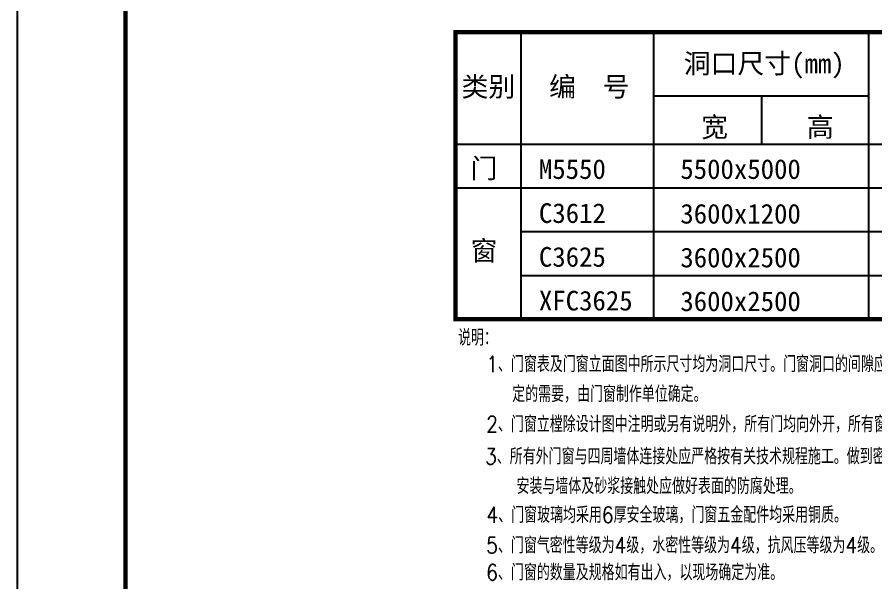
# Model space of a CAD drawing. Extents: x 4414382 to 4540065, y -615151 to -235742.
# Drawn here: x 4447962 to 4467752, y -592553 to -579524 of the extents above; entities that cross this region are included whole.
import ezdxf

# ---------------------------------------------------------------- set-up
doc = ezdxf.new("R2010")
doc.units = 0
doc.header["$LTSCALE"] = 1000
doc.header["$MEASUREMENT"] = 0
doc.layers.get('0').update_dxf_attribs({"linetype": 'CONTINUOUS'})
for name, color, linetype in [('DIM', 7, 'CONTINUOUS'), ('PUB_TEXT', 7, 'CONTINUOUS'), ('PUB_TITLE', 4, 'CONTINUOUS')]:
    doc.layers.add(name, color=color, linetype=linetype)
doc.styles.add('-宋体', font='', dxfattribs={"width": 0.8})
doc.styles.add('HZ1', font='txt.shx', dxfattribs={"bigfont": 'hzdx.shx'})
doc.styles.get('-宋体').set_extended_font_data('SimSun')

msp = doc.modelspace()

# ---------------------------------------------------------------- linework, layer by layer
at = {"layer": 'DIM', "color": 143}
for p, q in [((4459570.2, -579870.2), (4459570.2, -586480.2)), ((4462637, -586480.2), (4462637, -579870.2)), ((4467592.2, -586480.2), (4467592.2, -579870.2)), ((4462637, -581332.8), (4467592.2, -581332.8)), ((4465114.6, -581332.8), (4465114.6, -582448.2)), ((4458064.5, -582448.2), (4485868.1, -582448.2)), ((4458064.5, -583456.2), (4485868.1, -583456.2)), ((4459570.2, -583456.2), (4485868.1, -583456.2)), ((4459570.2, -583456.2), (4485868.1, -583456.2)), ((4459570.2, -583456.2), (4485868.1, -583456.2)), ((4459570.2, -583456.2), (4485868.1, -583456.2)), ((4459570.2, -584464.2), (4485868.1, -584464.2)), ((4459570.2, -584464.2), (4485868.1, -584464.2)), ((4459570.2, -584464.2), (4485868.1, -584464.2)), ((4459570.2, -584464.2), (4485868.1, -584464.2)), ((4459570.2, -584464.2), (4485868.1, -584464.2)), ((4459570.2, -585472.2), (4485868.1, -585472.2)), ((4459570.2, -585472.2), (4485868.1, -585472.2)), ((4459570.2, -585472.2), (4485868.1, -585472.2)), ((4459570.2, -585472.2), (4485868.1, -585472.2)), ((4459570.2, -585472.2), (4485868.1, -585472.2)), ((4458064.5, -586480.2), (4485868.1, -586480.2)), ((4458064.5, -586480.2), (4485868.1, -586480.2)), ((4458064.5, -586480.2), (4485868.1, -586480.2)), ((4459570.2, -586480.2), (4485868.1, -586480.2)), ((4459570.2, -586480.2), (4485868.1, -586480.2)), ((4459570.2, -586480.2), (4485868.1, -586480.2)), ((4459570.2, -586480.2), (4485868.1, -586480.2)), ((4459570.2, -586480.2), (4485868.1, -586480.2))]:
    msp.add_line(p, q, dxfattribs=at)
at = {"layer": 'PUB_TITLE', "color": 4}
msp.add_lwpolyline([(4447962.2, -611597.6), (4532062.2, -611597.6), (4532062.2, -552197.6), (4447962.2, -552197.6)], close=True, dxfattribs=at)
at = {"layer": 'PUB_TITLE', "color": 4, "const_width": 100}
msp.add_lwpolyline([(4450462.2, -610597.6), (4531062.2, -610597.6), (4531062.2, -553197.6), (4450462.2, -553197.6)], close=True, dxfattribs=at)
at = {"layer": 'PUB_TITLE', "const_width": 100.8}
msp.add_lwpolyline([(4458064.5, -579870.2), (4485868.1, -579870.2), (4485868.1, -586480.2), (4458064.5, -586480.2)], close=True, dxfattribs=at)

# ---------------------------------------------------------------- texts
at = {"color": 4, "style": 'HZ1', "width": 0.85}
for s, p in [('说明：', (4458124, -587090.8)), ('1、门窗表及门窗立面图中所示尺寸均为洞口尺寸。门窗洞口的间隙应根据饰面层厚度和安装固', (4458773.6, -587700.5, -11948.3)), ('定的需要，由门窗制作单位确定。', (4459371.8, -588390.1, -11948.3)), ('2、门窗立樘除设计图中注明或另有说明外，所有门均向外开，所有窗均立墙中。', (4458773.6, -589083.6, -11948.3)), ('3、所有外门窗与四周墙体连接处应严格按有关技术规程施工。做到密闭防渗，防火门及塑钢窗', (4458746.2, -589826)), ('安装与墙体及砂浆接触处应做好表面的防腐处理。', (4459470.5, -590510.2)), ('4、门窗玻璃均采用6厚安全玻璃，门窗五金配件均采用铜质。', (4458779.7, -591173.2, -23896.7)), ('5、门窗气密性等级为4级，水密性等级为4级，抗风压等级为4级。', (4458773.6, -591873.7, -11948.3)), ('6、门窗的数量及规格如有出入，以现场确定为准。', (4458773.6, -592497.2, -11948.3))]:
    msp.add_text(s, height=370, dxfattribs=at).set_placement(p)
at = {"layer": 'PUB_TEXT', "linetype": 'Continuous', "style": '-宋体'}
for s, p in [('洞口尺寸(mm)', (4463325, -580816.7)), ('类别', (4458203.2, -581351.9)), ('编  号', (4460223.4, -581351.9)), ('宽', (4463726.7, -582280.8)), ('高', (4466163.5, -582280.8)), ('门', (4458411.5, -583230.6)), ('窗', (4458411.5, -585128.9))]:
    msp.add_text(s, height=453.6, dxfattribs=at).set_placement(p)
at = {"layer": 'PUB_TEXT', "color": 4, "linetype": 'Continuous', "style": '-宋体'}
for s, p in [('M5550', (4459987.2, -583249.4)), ('5500x5000', (4463246.6, -583249.4)), ('C3612', (4459987.2, -584264.3)), ('3600x1200', (4463246.6, -584278.1)), ('C3625', (4459987.2, -585272.3)), ('3600x2500', (4463246.6, -585286.1)), ('XFC3625', (4459987.2, -586280.3)), ('3600x2500', (4463246.6, -586294.1))]:
    msp.add_text(s, height=453.6, dxfattribs=at).set_placement(p)

doc.saveas('drawing.dxf')
